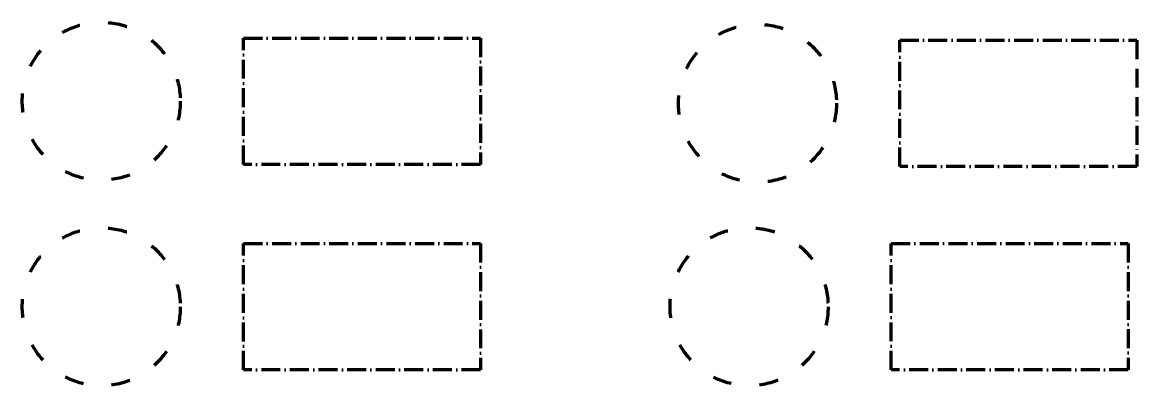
# Model space of a CAD drawing. Header units: millimetres. Extents: x 90 to 795, y 10 to 240.
import ezdxf

# ---------------------------------------------------------------- set-up
doc = ezdxf.new("R2010")
doc.units = ezdxf.units.MM
doc.linetypes.add('ACAD_ISO03W100', pattern=[30, 12, -18])
doc.linetypes.add('ACAD_ISO10W100', pattern=[18, 12, -3, 0, -3])

# ---------------------------------------------------------------- blocks, each defined once
blk = doc.blocks.new('Block#1')
at = {"color": 5, "linetype": 'ACAD_ISO10W100', "lineweight": 200}
blk.add_lwpolyline([(230, 230), (380, 230), (380, 150), (230, 150)], close=True, dxfattribs=at)
at = {"color": 1, "linetype": 'ACAD_ISO03W100', "lineweight": 120}
blk.add_circle((140, 190), 50, dxfattribs=at)

msp = doc.modelspace()

# ---------------------------------------------------------------- block references
for p in [(0, 0), (415.34, -1.3), (0, -130.15), (410, -130.12)]:
    msp.add_blockref('Block#1', p)

doc.saveas('drawing.dxf')
